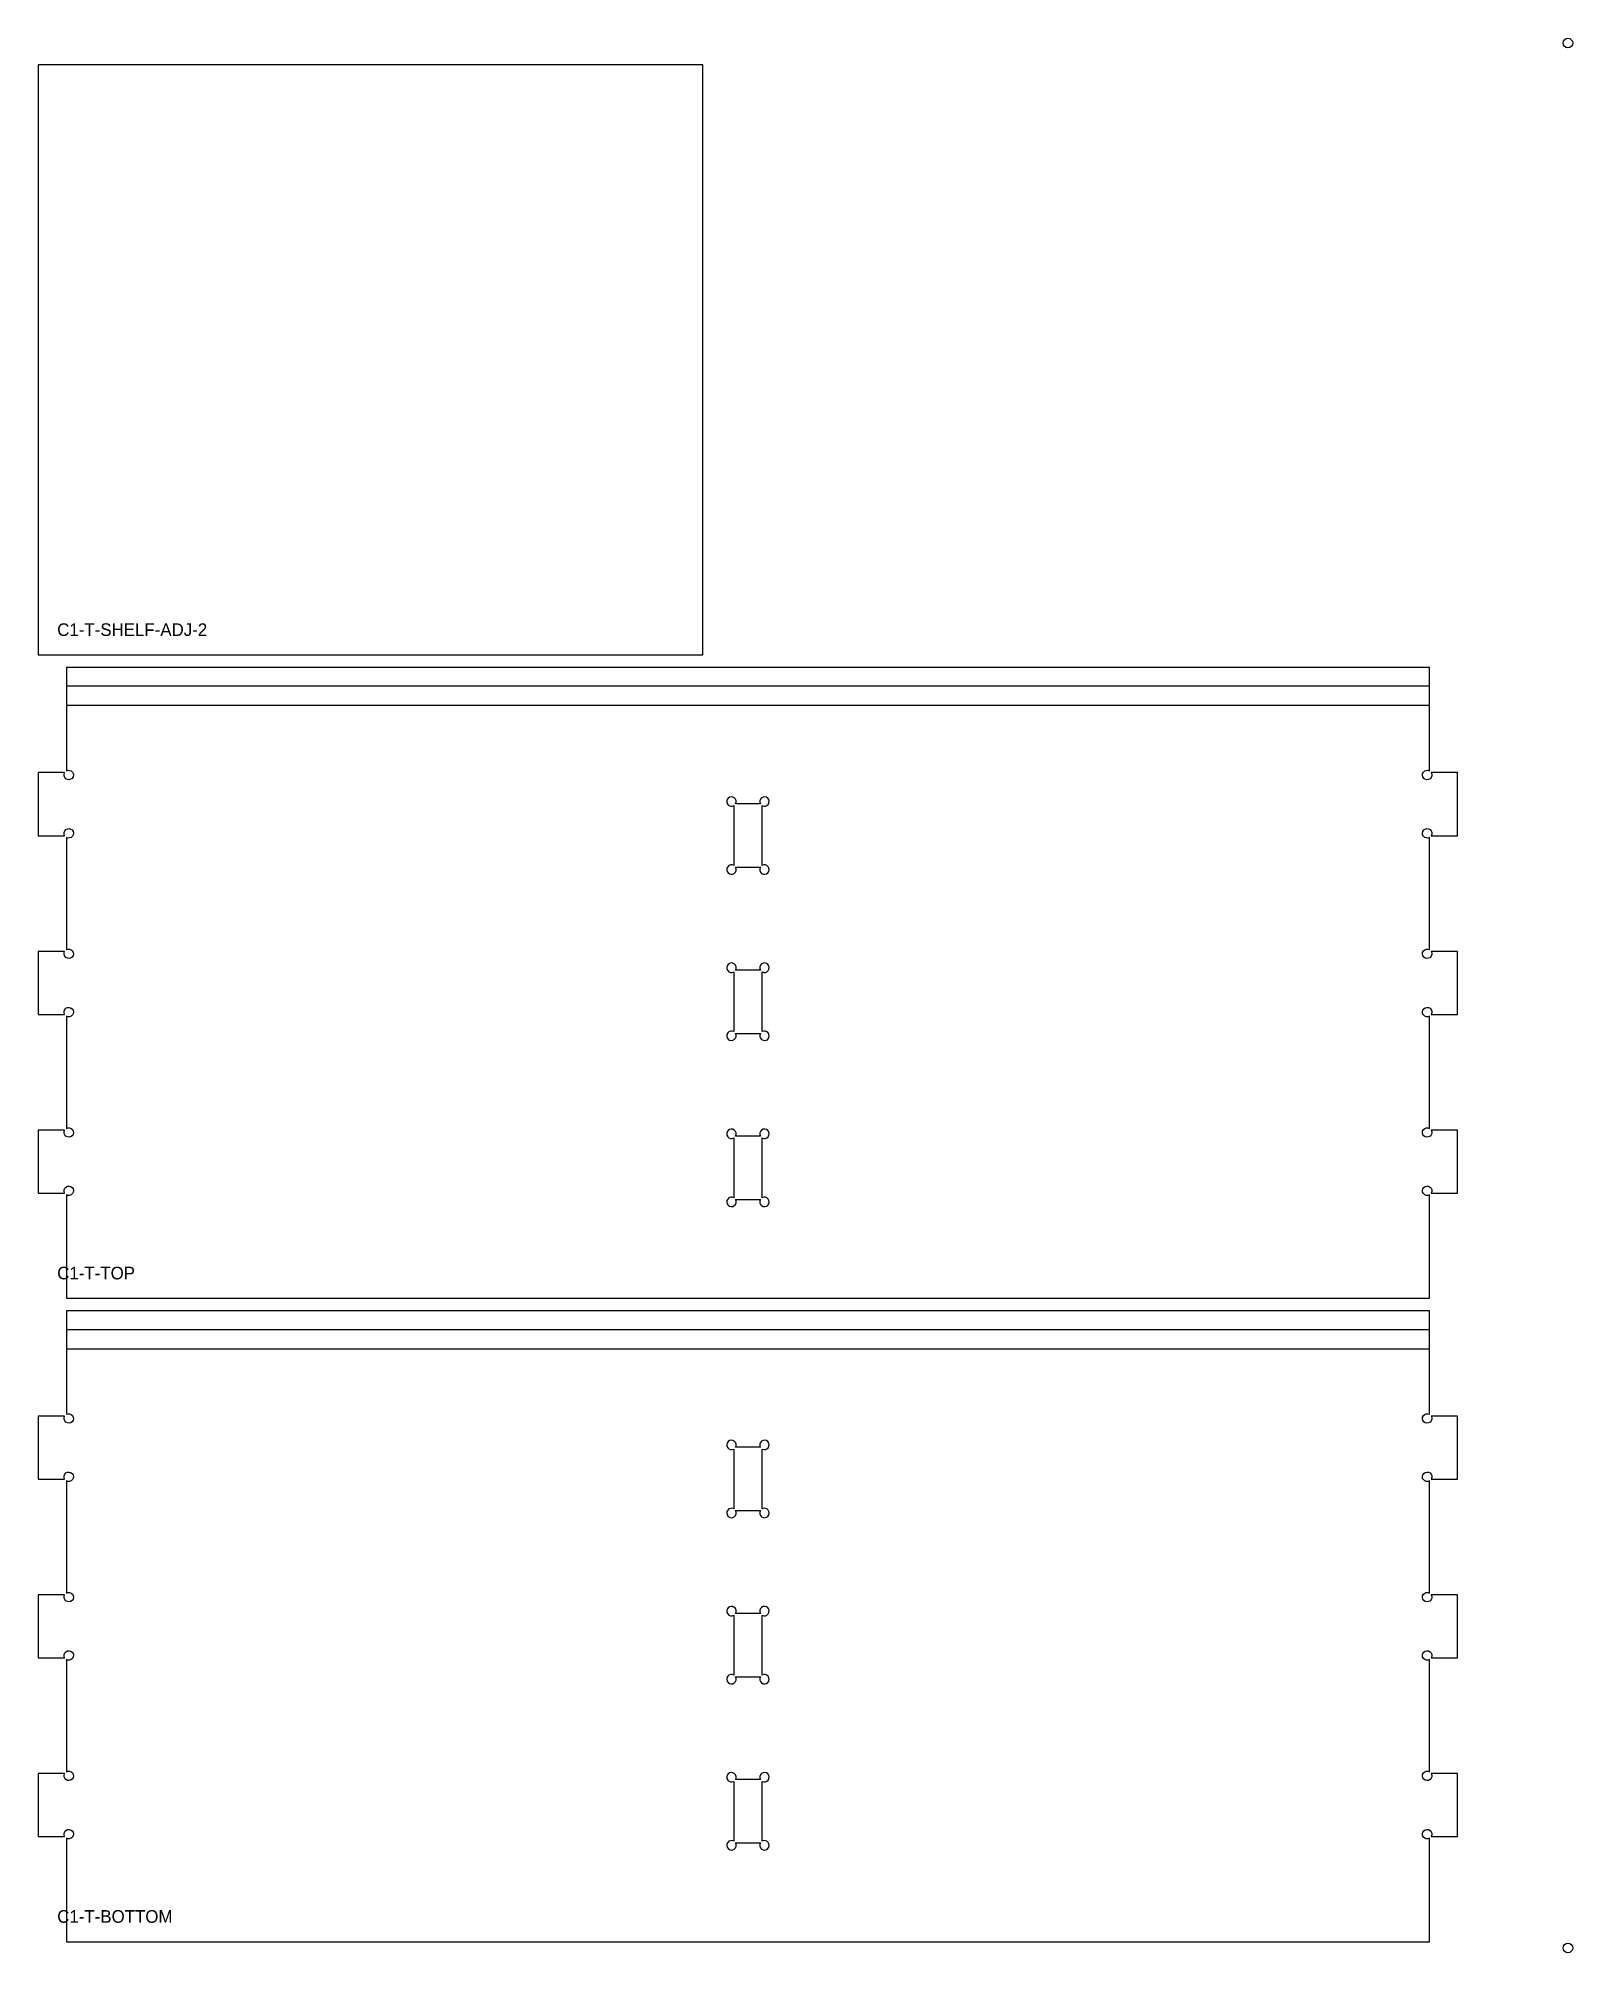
# Model space of a CAD drawing. Header units: millimetres. Extents: x 10 to 983, y 3 to 1217.
import ezdxf

# ---------------------------------------------------------------- set-up
doc = ezdxf.new("R2010")
doc.units = ezdxf.units.MM
for name, color, linetype in [('LABEL', 8, 'CONTINUOUS'), ('OUTLINE', 7, 'CONTINUOUS'), ('POCKET_D6', 3, 'CONTINUOUS'), ('THROUGH', 1, 'CONTINUOUS'), ('TILE_REG', 6, 'CONTINUOUS')]:
    doc.layers.add(name, color=color, linetype=linetype)

msp = doc.modelspace()

# ---------------------------------------------------------------- linework, layer by layer
at = {"layer": 'OUTLINE'}
msp.add_lwpolyline([(10, 826), (431.3, 826), (431.3, 1200.1), (10, 1200.1)], close=True, dxfattribs=at)
for points in [[(27.8, 418), (892.2, 418), (892.2, 483.56859, -7.595754), (893.298076, 484.666667), (910, 484.666667), (910, 524.666667), (893.298076, 524.666667, -7.595754), (892.2, 525.764743), (892.2, 596.901924, -7.595754), (893.298076, 598), (910, 598), (910, 638), (893.298076, 638, -7.595754), (892.2, 639.098076), (892.2, 710.235257, -7.595754), (893.298076, 711.333333), (910, 711.333333), (910, 751.333333), (893.298076, 751.333333, -7.595754), (892.2, 752.43141), (892.2, 818), (27.8, 818), (27.8, 752.43141, -7.595754), (26.701924, 751.333333), (10, 751.333333), (10, 711.333333), (26.701924, 711.333333, -7.595754), (27.8, 710.235257), (27.8, 639.098076, -7.595754), (26.701924, 638), (10, 638), (10, 598), (26.701924, 598, -7.595754), (27.8, 596.901924), (27.8, 525.764743, -7.595754), (26.701924, 524.666667), (10, 524.666667), (10, 484.666667), (26.701924, 484.666667, -7.595754), (27.8, 483.56859)], [(27.8, 10), (892.2, 10), (892.2, 75.56859, -7.595754), (893.298076, 76.666667), (910, 76.666667), (910, 116.666667), (893.298076, 116.666667, -7.595754), (892.2, 117.764743), (892.2, 188.901924, -7.595754), (893.298076, 190), (910, 190), (910, 230), (893.298076, 230, -7.595754), (892.2, 231.098076), (892.2, 302.235257, -7.595754), (893.298076, 303.333333), (910, 303.333333), (910, 343.333333), (893.298076, 343.333333, -7.595754), (892.2, 344.43141), (892.2, 410), (27.8, 410), (27.8, 344.43141, -7.595754), (26.701924, 343.333333), (10, 343.333333), (10, 303.333333), (26.701924, 303.333333, -7.595754), (27.8, 302.235257), (27.8, 231.098076, -7.595754), (26.701924, 230), (10, 230), (10, 190), (26.701924, 190, -7.595754), (27.8, 188.901924), (27.8, 117.764743, -7.595754), (26.701924, 116.666667), (10, 116.666667), (10, 76.666667), (26.701924, 76.666667, -7.595754), (27.8, 75.56859)]]:
    msp.add_lwpolyline(points, format="xyb", close=True, dxfattribs=at)
at = {"layer": 'POCKET_D6'}
for points in [[(27.8, 794.025), (892.2, 794.025), (892.2, 806.075), (27.8, 806.075)], [(27.8, 386.025), (892.2, 386.025), (892.2, 398.075), (27.8, 398.075)]]:
    msp.add_lwpolyline(points, close=True, dxfattribs=at)
at = {"layer": 'THROUGH'}
for points in [[(451.025, 692.439743, 7.595754), (452.123076, 691.341667), (467.876924, 691.341667, 7.595754), (468.975, 692.439743), (468.975, 730.39359, 7.595754), (467.876924, 731.491667), (452.123076, 731.491667, 7.595754), (451.025, 730.39359)], [(451.025, 587.073076, 7.595754), (452.123076, 585.975), (467.876924, 585.975, 7.595754), (468.975, 587.073076), (468.975, 625.026924, 7.595754), (467.876924, 626.125), (452.123076, 626.125, 7.595754), (451.025, 625.026924)], [(451.025, 481.70641, 7.595754), (452.123076, 480.608333), (467.876924, 480.608333, 7.595754), (468.975, 481.70641), (468.975, 519.660257, 7.595754), (467.876924, 520.758333), (452.123076, 520.758333, 7.595754), (451.025, 519.660257)], [(451.025, 284.439743, 7.595754), (452.123076, 283.341667), (467.876924, 283.341667, 7.595754), (468.975, 284.439743), (468.975, 322.39359, 7.595754), (467.876924, 323.491667), (452.123076, 323.491667, 7.595754), (451.025, 322.39359)], [(451.025, 179.073076, 7.595754), (452.123076, 177.975), (467.876924, 177.975, 7.595754), (468.975, 179.073076), (468.975, 217.026924, 7.595754), (467.876924, 218.125), (452.123076, 218.125, 7.595754), (451.025, 217.026924)], [(451.025, 73.70641, 7.595754), (452.123076, 72.608333), (467.876924, 72.608333, 7.595754), (468.975, 73.70641), (468.975, 111.660257, 7.595754), (467.876924, 112.758333), (452.123076, 112.758333, 7.595754), (451.025, 111.660257)]]:
    msp.add_lwpolyline(points, format="xyb", close=True, dxfattribs=at)
at = {"layer": 'TILE_REG'}
for centre in [(980, 1214), (980, 6)]:
    msp.add_circle(centre, 3, dxfattribs=at)

# ---------------------------------------------------------------- texts
at = {"layer": 'LABEL'}
for s, p in [('C1-T-SHELF-ADJ-2', (22, 838)), ('C1-T-TOP', (22, 430)), ('C1-T-BOTTOM', (22, 22))]:
    msp.add_text(s, height=8, dxfattribs=at).set_placement(p)

doc.saveas('drawing.dxf')
